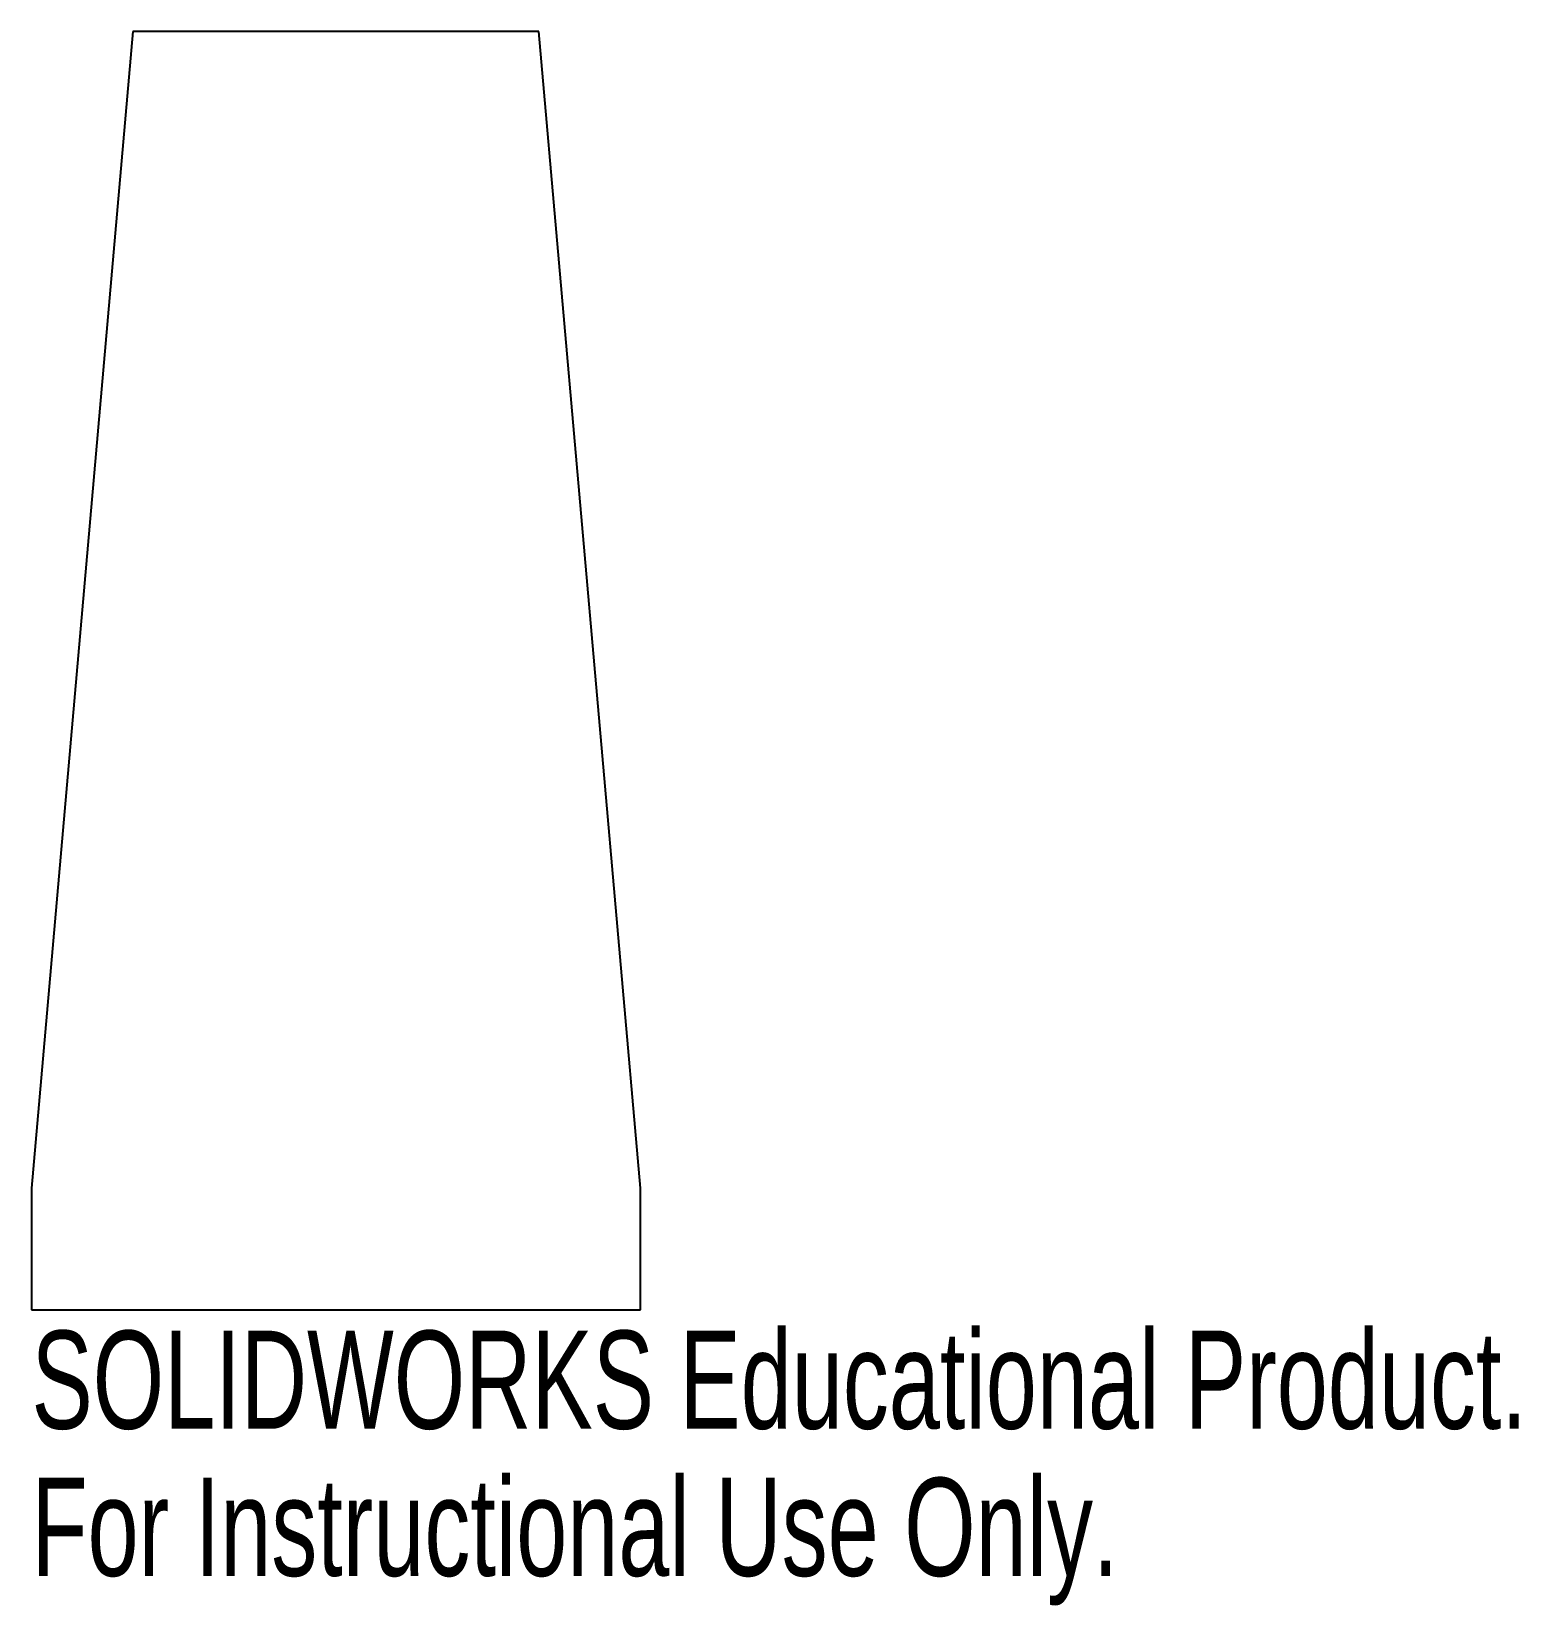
# Model space of a CAD drawing. Header units: millimetres. Extents: x 2948.2 to 3021.5, y -333.2 to -255.6.
import ezdxf

# ---------------------------------------------------------------- set-up
doc = ezdxf.new("R2010")
doc.units = ezdxf.units.MM
doc.styles.add('SLDTEXTSTYLE0', font='TXT', dxfattribs={"width": 0.7})

msp = doc.modelspace()

# ---------------------------------------------------------------- linework, layer by layer
at = {"color": 7, "linetype": 'Continuous'}
for p, q in [((2953.186, -255.64), (2948.186, -312.64)), ((2963.186, -255.64), (2953.186, -255.64)), ((2973.186, -255.64), (2963.186, -255.64)), ((2978.186, -312.64), (2973.186, -255.64)), ((2948.186, -312.64), (2948.186, -318.64)), ((2978.186, -318.64), (2978.186, -312.64)), ((2948.186, -318.64), (2978.186, -318.64))]:
    msp.add_line(p, q, dxfattribs=at)

# ---------------------------------------------------------------- texts
at = {"color": 7, "linetype": 'Continuous', "char_height": 4.83362, "attachment_point": 1, "style": 'SLDTEXTSTYLE0'}
for s, insert in [('SOLIDWORKS Educational Product.', (2948.186, -319.66)), ('For Instructional Use Only.', (2948.186, -326.91))]:
    msp.add_mtext(s, dxfattribs=dict(at, insert=insert))

doc.saveas('drawing.dxf')
